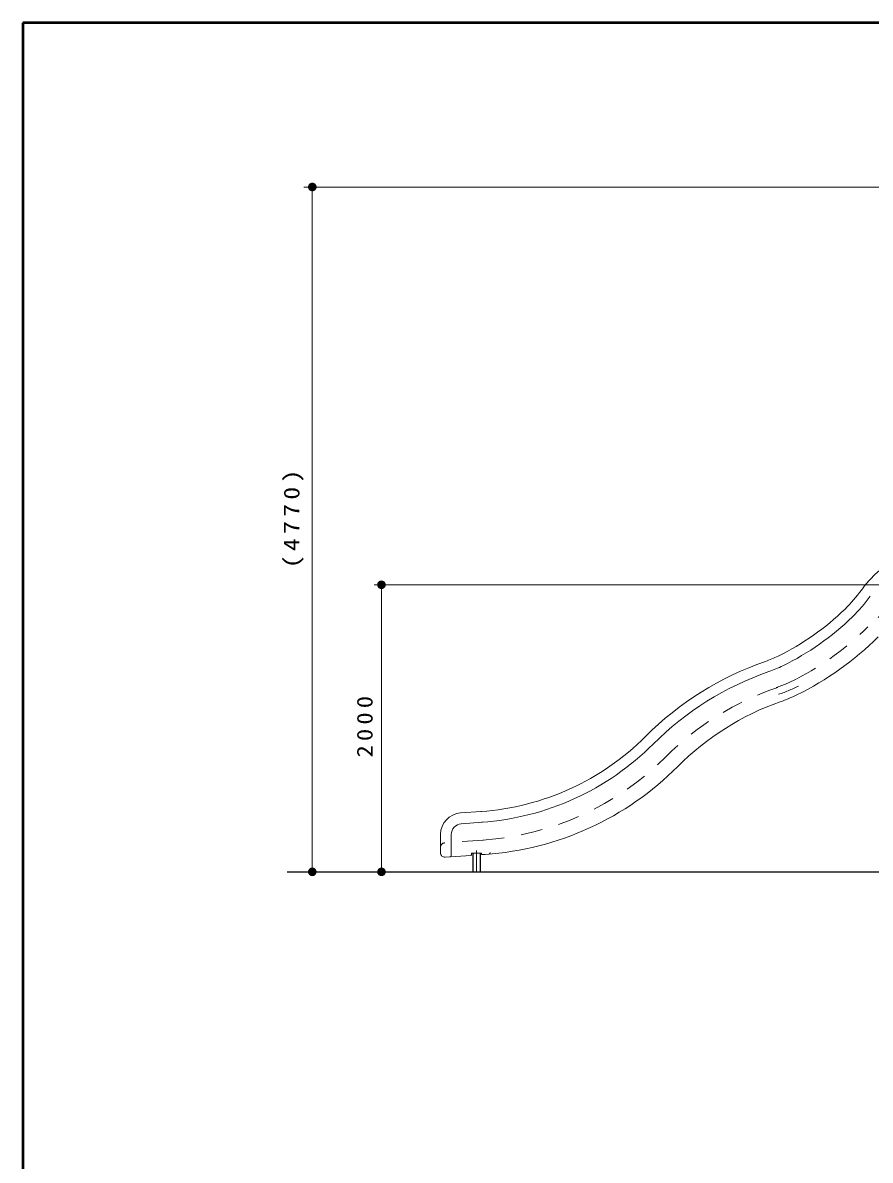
# Model space of a CAD drawing. Units: millimetres on the paper, scale 1:60. Extents: x -385 to 0, y -594 to 267.
# Drawn here: x -385 to -286.6, y -162.1 to -30 of the extents above; entities that cross this region are included whole.
import ezdxf

# ---------------------------------------------------------------- set-up
doc = ezdxf.new("R2010")
doc.units = ezdxf.units.MM
doc.linetypes.add('USER1', pattern=[4.5, 2.5, -2])
doc.linetypes.add('USER2', pattern=[6, 3, -1, 1, -1])
doc.layers.add('1_60', color=2, linetype='Continuous', lineweight=25)
doc.layers.add('LY_3', color=7, linetype='Continuous', lineweight=13)
doc.styles.add('ＭＳ ゴシック', font='')
doc.styles.get('ＭＳ ゴシック').set_extended_font_data('MS Gothic')

# ---------------------------------------------------------------- blocks, each defined once
blk = doc.blocks.new('filled_dot')
at = {"color": 0, "linetype": 'Continuous', "lineweight": -2, "const_width": 1.25}
blk.add_lwpolyline([(-0.625, 0, 1), (0.625, 0, 1)], format="xyb", close=True, dxfattribs=at)

msp = doc.modelspace()

# ---------------------------------------------------------------- linework, layer by layer
at = {"layer": '1_60', "color": 7, "lineweight": 13}
for p, q in [((-257.37, -49.073), (-352.371, -49.073)), ((-351.371, -128.598), (-351.371, -49.073)), ((-274.484, -95.265), (-344.172, -95.265)), ((-343.339, -128.598), (-343.339, -95.265))]:
    msp.add_line(p, q, dxfattribs=at)
at = {"layer": '1_60', "color": 70, "lineweight": 13}
for p, q in [((-331.71, -121.59), (-334.152, -121.761)), ((-331.623, -122.837), (-334.064, -123.008)), ((-336.477, -124.255), (-336.477, -126.399)), ((-335.227, -124.255), (-335.227, -126.693)), ((-332.94, -126.688), (-335.942, -126.898)), ((-332.894, -126.482), (-332.894, -126.638)), ((-331.777, -126.432), (-332.844, -126.432)), ((-331.727, -126.482), (-331.727, -126.55)), ((-331.278, -126.578), (-331.674, -126.6))]:
    msp.add_line(p, q, dxfattribs=at)
at = {"layer": '1_60', "color": 70, "linetype": 'USER1', "lineweight": 13}
msp.add_line((-331.477, -124.915), (-336.012, -125.232), dxfattribs=at)
at = {"layer": '1_60', "color": 70}
for p, q in [((-332.727, -126.43), (-332.727, -128.598)), ((-331.894, -126.43), (-331.894, -128.598))]:
    msp.add_line(p, q, dxfattribs=at)
at = {"layer": '1_60', "color": 70, "linetype": 'USER2', "lineweight": 13}
for p, q in [((-332.311, -126.13), (-332.311, -127.124)), ((-332.311, -126.43), (-332.311, -128.598))]:
    msp.add_line(p, q, dxfattribs=at)
at = {"layer": '1_60', "color": 7}
msp.add_line((-354.309, -128.598), (-129.444, -128.598), dxfattribs=at)
at = {"layer": '1_60', "color": 70, "lineweight": 13}
for centre, radius, start, end in [((-276.786, -103.681), 13.334, 90, 144.20696), ((-301.121, -86.135), 16.667, 314.19533, 324.20696), ((-301.121, -86.135), 17.917, 314.19533, 324.28861), ((-310.415, -76.575), 30.001, 295.96691, 314.19533), ((-310.415, -76.575), 31.251, 295.96691, 314.19533), ((-310.415, -76.575), 35.001, 295.96691, 315), ((-286.744, -138.804), 36.667, 109.11473, 135), ((-303.118, -91.56), 13.334, 289.11473, 295.96691), ((-286.744, -138.804), 35.417, 109.11473, 135), ((-303.118, -91.56), 14.584, 289.11473, 295.96691), ((-303.118, -91.56), 18.334, 289.42549, 295.96691), ((-286.488, -138.714), 31.667, 109.42549, 135.10868), ((-333.886, -91.662), 30.001, 274, 315), ((-333.886, -91.662), 31.251, 274, 315), ((-333.719, -91.662), 35.001, 274, 315.10868), ((-333.977, -124.255), 2.5, 94, 180), ((-333.977, -124.255), 1.25, 94, 180), ((-335.977, -126.399), 0.5, 180, 274), ((-335.394, -126.693), 0.167, 274, 0), ((-332.944, -126.638), 0.05, 274, 0), ((-332.844, -126.482), 0.05, 90, 180), ((-331.777, -126.482), 0.05, 0, 90), ((-331.677, -126.55), 0.05, 180, 274)]:
    msp.add_arc(centre, radius, start, end, dxfattribs=at)
at = {"layer": '1_60', "color": 70, "linetype": 'USER1', "lineweight": 13}
for centre, radius, start, end in [((-275.059, -111.931), 16.667, 90, 135), ((-310.415, -76.575), 33.334, 297.32018, 315), ((-302.766, -91.383), 16.667, 288.48707, 297.32018), ((-302.766, -91.383), 17.5, 288.48707, 297.32018), ((-286.744, -138.804), 33.334, 108.48707, 135), ((-333.886, -91.662), 33.334, 274, 315), ((-335.977, -125.731), 0.5, 94, 180), ((-330.894, -126.368), 0.167, 274.92728, 0)]:
    msp.add_arc(centre, radius, start, end, dxfattribs=at)
at = {"layer": 'LY_3', "lineweight": 50}
for p, q in [((-385, -30), (-385, -297)), ((0, -30), (-385, -30))]:
    msp.add_line(p, q, dxfattribs=at)

# ---------------------------------------------------------------- block references
at = {"layer": '1_60', "color": 7, "lineweight": 13, "xscale": 0.4, "yscale": 0.4}
for p, rotation in [((-351.371, -49.073), 270), ((-343.339, -95.265), 270), ((-351.371, -128.598), 90), ((-343.339, -128.598), 90)]:
    msp.add_blockref('filled_dot', p, dxfattribs=dict(at, rotation=rotation))

# ---------------------------------------------------------------- texts
at = {"layer": '1_60', "color": 7, "char_height": 1.833, "attachment_point": 8, "rotation": 90, "style": 'ＭＳ ゴシック'}
for s, insert in [('\\T1.33;\\W1.2;(4770)', (-352.371, -87.373)), ('\\T1.33;\\W1.15;2000', (-344.339, -111.508))]:
    msp.add_mtext(s, dxfattribs=dict(at, insert=insert))

doc.saveas('drawing.dxf')
